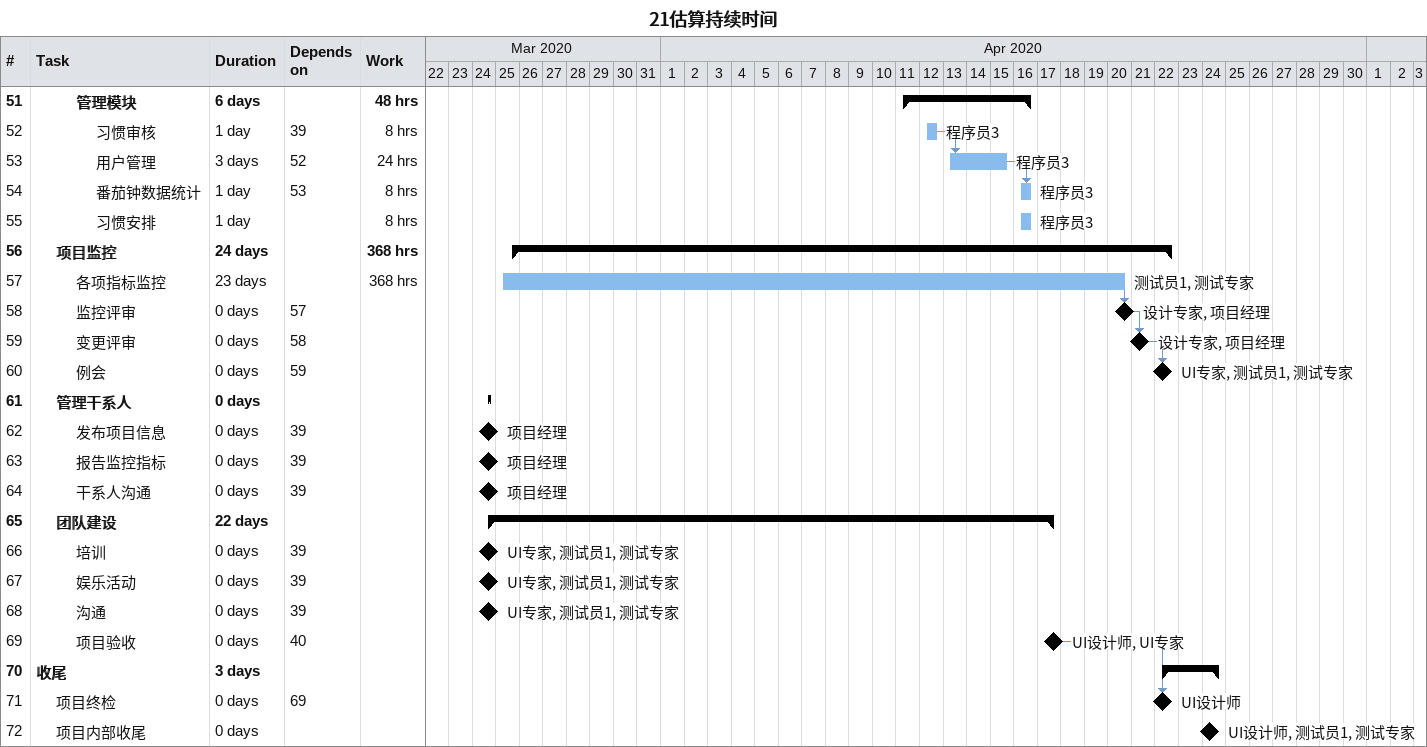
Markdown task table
21估算持续时间

| ID | Level | Task | Duration | Start | Finish | Predecessors | Resources | Work (h) |
|---|---|---|---|---|---|---|---|---|
| 51 | 3 | **管理模块** | 6d | 2020-04-11 | 2020-04-16 |  |  | 48 |
| 52 | 4 | 习惯审核 | 1d | 2020-04-12 | 2020-04-12 | 39 | 程序员3 | 8 |
| 53 | 4 | 用户管理 | 3d | 2020-04-13 | 2020-04-15 | 52 | 程序员3 | 24 |
| 54 | 4 | 番茄钟数据统计 | 1d | 2020-04-16 | 2020-04-16 | 53 | 程序员3 | 8 |
| 55 | 4 | 习惯安排 | 1d | 2020-04-16 | 2020-04-16 |  | 程序员3 | 8 |
| 56 | 2 | **项目监控** | 24d | 2020-03-25 | 2020-04-22 |  |  | 368 |
| 57 | 3 | 各项指标监控 | 23d | 2020-03-25 | 2020-04-20 |  | 测试员1, 测试专家 | 368 |
| 58 | 3 | 监控评审 | 0d | 2020-04-20 | 2020-04-20 | 57 | 设计专家, 项目经理 |  |
| 59 | 3 | 变更评审 | 0d | 2020-04-21 | 2020-04-21 | 58 | 设计专家, 项目经理 |  |
| 60 | 3 | 例会 | 0d | 2020-04-22 | 2020-04-22 | 59 | UI专家, 测试员1, 测试专家 |  |
| 61 | 2 | **管理干系人** | 0d | 2020-03-24 | 2020-03-24 |  |  |  |
| 62 | 3 | 发布项目信息 | 0d | 2020-03-24 | 2020-03-24 | 39 | 项目经理 |  |
| 63 | 3 | 报告监控指标 | 0d | 2020-03-24 | 2020-03-24 | 39 | 项目经理 |  |
| 64 | 3 | 干系人沟通 | 0d | 2020-03-24 | 2020-03-24 | 39 | 项目经理 |  |
| 65 | 2 | **团队建设** | 22d | 2020-03-24 | 2020-04-17 |  |  |  |
| 66 | 3 | 培训 | 0d | 2020-03-24 | 2020-03-24 | 39 | UI专家, 测试员1, 测试专家 |  |
| 67 | 3 | 娱乐活动 | 0d | 2020-03-24 | 2020-03-24 | 39 | UI专家, 测试员1, 测试专家 |  |
| 68 | 3 | 沟通 | 0d | 2020-03-24 | 2020-03-24 | 39 | UI专家, 测试员1, 测试专家 |  |
| 69 | 3 | 项目验收 | 0d | 2020-04-17 | 2020-04-17 | 40 | UI设计师, UI专家 |  |
| 70 | 1 | **收尾** | 3d | 2020-04-22 | 2020-04-24 |  |  |  |
| 71 | 2 | 项目终检 | 0d | 2020-04-22 | 2020-04-22 | 69 | UI设计师 |  |
| 72 | 2 | 项目内部收尾 | 0d | 2020-04-24 | 2020-04-24 |  | UI设计师, 测试员1, 测试专家 |  |
